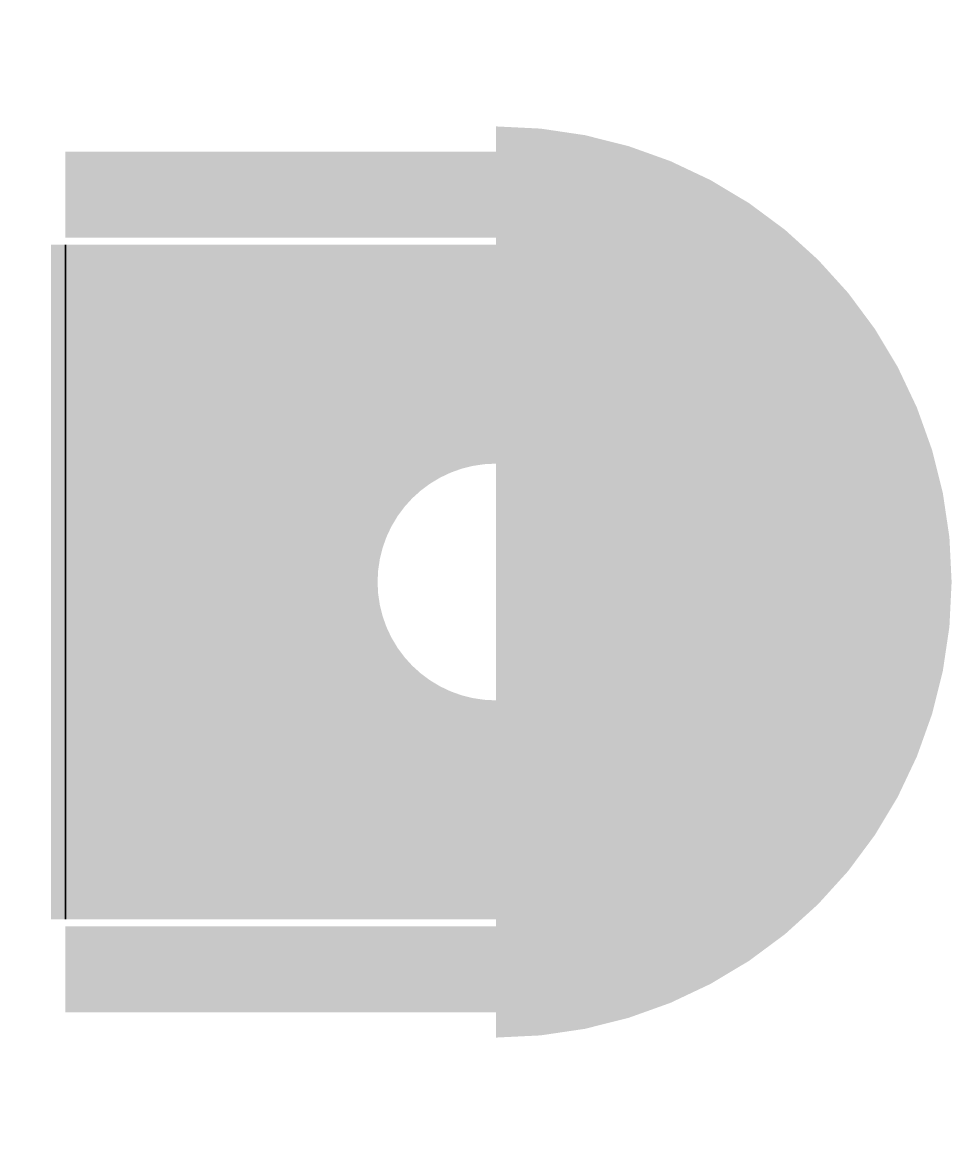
# Model space of a CAD drawing. Extents: x -0.038 to 0.784, y -0.495 to 0.495.
import ezdxf

# ---------------------------------------------------------------- set-up
doc = ezdxf.new("R2010")
doc.units = 0
doc.header["$MEASUREMENT"] = 0
doc.layers.get('0').update_dxf_attribs({"linetype": 'CONTINUOUS'})

msp = doc.modelspace()

# ---------------------------------------------------------------- linework, layer by layer
at = {"const_width": 0.3937, "elevation": 0.3048}
msp.add_lwpolyline([(0.18415, 0.29845), (0.18415, -0.29845)], dxfattribs=at)
at = {"const_width": 0.508, "elevation": 0.3048}
msp.add_lwpolyline([(0.381, -0.149225, 1), (0.381, 0.149225, -1)], format="xyb", dxfattribs=at)
at = {"const_width": 0.0762}
msp.add_lwpolyline([(0, 0.3429), (0.381, 0.3429, -1), (0.381, -0.3429), (0, -0.3429)], format="xyb", dxfattribs=at)
msp.add_3dface([(0, 0.29845), (0, 0.29845, 0.3048), (0, -0.29845, 0.3048), (0, -0.29845)])

doc.saveas('drawing.dxf')
